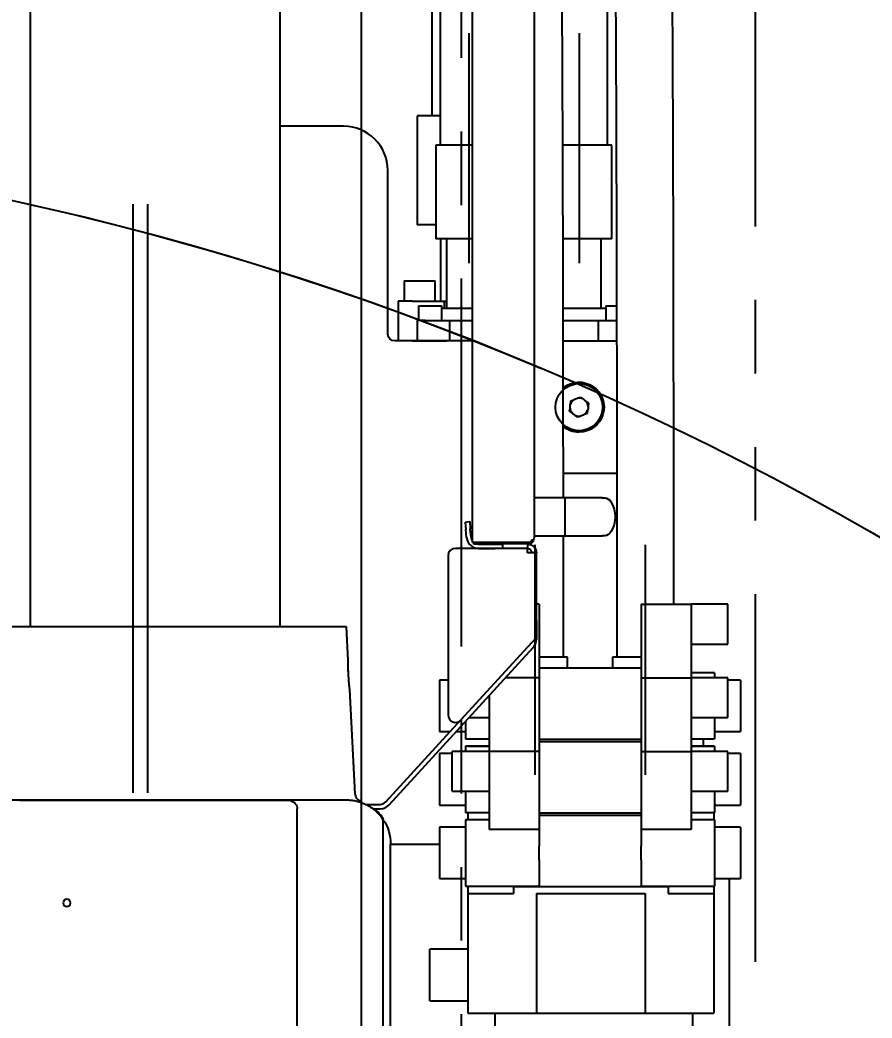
# Model space of a CAD drawing. Header units: millimetres. Extents: x 10462777 to 22643323, y 453826 to 1389191.
# Drawn here: x 11299784 to 11300363, y 598329 to 599007 of the extents above; entities that cross this region are included whole.
import ezdxf

# ---------------------------------------------------------------- set-up
doc = ezdxf.new("R2010")
doc.units = ezdxf.units.MM
doc.header["$LTSCALE"] = 200
doc.header["$MEASUREMENT"] = 0
doc.header["$PDMODE"] = 35
doc.header["$PDSIZE"] = -5
doc.linetypes.add('DASHED', pattern=[3.5, 2, -1.5])
doc.linetypes.add('PHANTOM', pattern=[2.5, 1.25, -0.25, 0.25, -0.25, 0.25, -0.25])
doc.layers.get('0').update_dxf_attribs({"linetype": 'CONTINUOUS'})
doc.layers.get('DEFPOINTS').update_dxf_attribs({"linetype": 'CONTINUOUS'})
doc.layers.add('2', color=2, linetype='CONTINUOUS')
doc.layers.add('DV1_DEFAULT', color=7, linetype='CONTINUOUS')
doc.layers.add('LAYOUT', color=8, linetype='CONTINUOUS', lineweight=25)
doc.layers.add('TOP$23', color=7, linetype='CONTINUOUS', true_color=0xffffff)
doc.styles.get("Standard").update_dxf_attribs({"font": 'SYMBOL'})
doc.dimstyles.new('DS ROBOTEC', dxfattribs={"dimscale": 0, "dimtxt": 2.5, "dimasz": 2.5, "dimexe": 0.3, "dimexo": 0.3, "dimgap": 0.5, "dimtad": 1, "dimzin": 9, "dimdsep": 46, "dimtxsty": 'Standard', "dimblk": 'OPEN', "dimcen": 0, "dimclrd": 4, "dimclre": 4, "dimclrt": 110, "dimazin": 2, "dimtm": 1.5, "dimtfac": 1, "dimtmove": 0, "dimatfit": 3, "dimldrblk": 'OPEN', "dimfxl": 1, "dimtfill": 1, "dimtolj": 1, "dimlwd": -1, "dimlwe": -1, "dimarcsym": 0})

# ---------------------------------------------------------------- blocks, each defined once
blk = doc.blocks.new('r710ic')
at = {"layer": 'DV1_DEFAULT', "color": 7, "linetype": 'Continuous', "lineweight": 0}
blk.add_arc((272041.37, 104232.63), 2050.12, 337.10565, 23.79911, dxfattribs=at)
at = {"layer": 'LAYOUT', "color": 3}
blk.add_circle((272041.37, 104232.63), 2050.12, dxfattribs=at)
blk = doc.blocks.new('A$C7DA30AB0')
at = {"layer": 'LAYOUT', "color": 6, "linetype": 'PHANTOM'}
blk.add_circle((3030.45, 3025.99, 0), 2693.02, dxfattribs=at)
blk = doc.blocks.new('_OPEN')
at = {"color": 0, "linetype": 'ByBlock'}
for p, q in [((-1, 0.1667), (0, 0)), ((0, 0), (-1, -0.1667)), ((0, 0), (-1, 0))]:
    blk.add_line(p, q, dxfattribs=at)
blk = doc.blocks.new('*D367')
at = {"color": 4, "linetype": 'ByBlock', "ltscale": 10, "transparency": 16777216}
for p, q in [((11300640.8, 598366.89), (11300640.8, 596883.44)), ((11300889.41, 596619.67), (11300889.41, 596925.44)), ((11300465.8, 596904.44), (11300290.8, 596904.44)), ((11300640.8, 596904.44), (11300889.41, 596904.44)), ((11301064.41, 596904.44), (11301239.41, 596904.44))]:
    blk.add_line(p, q, dxfattribs=at)
at = {"layer": 'DEFPOINTS', "color": 0, "ltscale": 10, "transparency": 16777216}
for p in [(11300640.8, 598387.89, 0), (11300889.41, 596904.44), (11300889.41, 596598.67, 0)]:
    blk.add_point(p, dxfattribs=at)
at = {"color": 4, "ltscale": 10, "transparency": 16777216, "xscale": 175, "yscale": 175, "zscale": 175}
blk.add_blockref('_OPEN', (11300640.8, 596904.44), dxfattribs=at)
at = {"color": 4, "ltscale": 10, "transparency": 16777216, "xscale": 175, "yscale": 175, "zscale": 175, "rotation": 180}
blk.add_blockref('_OPEN', (11300889.41, 596904.44), dxfattribs=at)
at = {"color": 110, "ltscale": 10, "transparency": 16777216, "insert": (11300765.1, 597063.71), "char_height": 175, "attachment_point": 5, "bg_fill": 3, "box_fill_scale": 1.25, "bg_fill_color": 256, "bg_fill_true_color": 13158600, "bg_fill_transparency": 0}
blk.add_mtext('\\A1;249', dxfattribs=at)

msp = doc.modelspace()

# ---------------------------------------------------------------- linework, layer by layer
at = {"layer": '2', "color": 252, "linetype": 'Continuous'}
for p, q in [((11299790.84243, 599945.27421, 0), (11299790.84243, 598594.84909, 0)), ((11299960.73984, 598594.84909, 0), (11299960.73984, 599945.27421, 0)), ((11300091.29419, 598651.78035, 0), (11300091.29419, 599729.79166, 0)), ((11300133.29479, 599726.79362, 0), (11300133.29479, 598654.77839, 0)), ((11300003.79295, 598934.7991, 0), (11299960.74023, 598934.7991, 0)), ((11300033.79338, 598793.7971, 0), (11300033.79338, 598904.79867, 0)), ((11300091.29419, 598788.79703, 0), (11300038.79345, 598788.79703, 0)), ((11300153.04741, 598788.79703, 0), (11300189.34824, 598788.79703, 0)), ((11300162.74395, 598749.85596, 0), (11300164.69683, 598750.66577, 0)), ((11300164.69683, 598750.66577, 0), (11300166.37459, 598749.37944, 0)), ((11300157.39536, 598741.14251, 0), (11300157.67048, 598743.23866, 0)), ((11300158.02184, 598745.91574, 0), (11300158.29696, 598748.0119, 0)), ((11300158.29696, 598748.0119, 0), (11300160.24985, 598748.82171, 0)), ((11300168.51733, 598747.7366, 0), (11300170.19509, 598746.45027, 0)), ((11300170.19509, 598746.45027, 0), (11300169.91997, 598744.35411, 0)), ((11300159.07312, 598739.85617, 0), (11300157.39536, 598741.14251, 0)), ((11300162.89362, 598736.927, 0), (11300161.21585, 598738.21334, 0)), ((11300164.8465, 598737.73682, 0), (11300162.89362, 598736.927, 0)), ((11300169.29348, 598739.58088, 0), (11300167.3406, 598738.77106, 0)), ((11300169.5686, 598741.67703, 0), (11300169.29348, 598739.58088, 0)), ((11300189.42262, 598698.79575, 0), (11300153.11913, 598698.79575, 0)), ((11300086.48679, 598665.7382, 0), (11300089.47542, 598665.99967, 0)), ((11300086.48679, 598665.7382, 0), (11300086.92257, 598660.75716, 0)), ((11300089.47542, 598665.99967, 0), (11300089.9112, 598661.01863, 0)), ((11300090.40632, 598655.35935, 0), (11300089.9112, 598661.01863, 0)), ((11300087.4177, 598655.09788, 0), (11300086.92257, 598660.75716, 0)), ((11300128.79473, 598647.79302, 0), (11300079.79403, 598647.79302, 0)), ((11300095.29425, 598651.78035, 0), (11300091.29419, 598651.78035, 0)), ((11300092.29421, 598650.77834, 0), (11300092.29421, 598651.77835, 0)), ((11300092.29421, 598651.77835, 0), (11300095.29425, 598651.77835, 0)), ((11300095.29425, 598650.77834, 0), (11300092.29421, 598650.77834, 0)), ((11300129.29473, 598651.78035, 0), (11300095.29425, 598651.78035, 0)), ((11300095.29425, 598651.77835, 0), (11300129.29473, 598651.77835, 0)), ((11300095.29425, 598650.77834, 0), (11300111.79458, 598650.77834, 0)), ((11300095.38737, 598647.79502, 0), (11300106.79441, 598647.79502, 0)), ((11300111.79449, 598647.79502, 0), (11300106.79441, 598647.79502, 0)), ((11300111.79449, 598650.79507, 0), (11300111.79449, 598647.79502, 0)), ((11300128.79473, 598650.79507, 0), (11300111.79449, 598650.79507, 0)), ((11300128.79473, 598647.79502, 0), (11300111.79449, 598647.79502, 0)), ((11300128.79473, 598650.79507, 0), (11300128.79473, 598647.79502, 0)), ((11300128.79473, 598644.79498, 0), (11300128.79473, 598647.79302, 0)), ((11300129.24214, 598650.77834, 0), (11300129.29473, 598650.77834, 0)), ((11300129.29473, 598651.78035, 0), (11300130.9404, 598651.78035, 0)), ((11300130.64889, 598651.77835, 0), (11300129.29473, 598651.77835, 0)), ((11300074.79396, 598642.79295, 0), (11300074.79396, 598534.54546, 0)), ((11300134.79481, 598644.79498, 0), (11300128.79473, 598644.79498, 0)), ((11300134.79481, 598587.23777, 0), (11300134.79481, 598644.79498, 0)), ((11300134.79481, 598598.79433, 0), (11300134.79481, 598585.90229, 0)), ((11300134.79481, 598587.23777, 0), (11300128.79473, 598580.68158, 0)), ((11300134.79481, 598585.90229, 0), (11300134.79481, 598587.23777, 0)), ((11300034.67192, 598473.39152, 0), (11300132.69639, 598580.50119, 0)), ((11300128.79473, 598580.68158, 0), (11300083.48259, 598531.16977, 0)), ((11300032.45878, 598475.41694, 0), (11300083.48205, 598531.16919, 0)), ((11300018.44276, 598473.79255, 0), (11300028.77023, 598473.79255, 0)), ((11300023.79277, 598470.79251, 0), (11300028.77023, 598470.79251, 0)), ((11300035.7945, 598446.79217, 0), (11300068.99606, 598446.79217, 0)), ((11300265.79667, 598423.29129, 0), (11300265.79667, 598251.7894, 0)), ((11300106.79441, 598331.79054, 0), (11300240.79632, 598331.79054, 0)), ((11300106.79441, 598251.7894, 0), (11300106.79441, 598331.79054, 0)), ((11300240.79632, 598331.79054, 0), (11300240.79632, 598251.7894, 0))]:
    msp.add_line(p, q, dxfattribs=at)
at = {"layer": '2', "color": 51, "linetype": 'Continuous'}
for p, q in [((11300088.79416, 598998.15, 0), (11300088.79416, 598841.79778, 0)), ((11300163.79522, 598998.15, 0), (11300163.79522, 598841.79778, 0)), ((11300133.7948, 598650.14506, 0), (11300133.7948, 598493.79284, 0)), ((11300208.79586, 598650.14506, 0), (11300208.79586, 598493.79284, 0))]:
    msp.add_line(p, q, dxfattribs=at)
at = {"layer": '2', "color": 60, "linetype": 'Continuous'}
for p, q in [((11300053.79366, 598941.7992, 0), (11300053.79366, 598867.79815, 0)), ((11300069.05565, 598941.7992, 0), (11300053.79366, 598941.7992, 0)), ((11300066.54384, 598921.79892, 0), (11300066.54384, 598858.29801, 0)), ((11300091.29223, 598921.79892, 0), (11300066.54384, 598921.79892, 0)), ((11300186.04554, 598921.79892, 0), (11300152.56304, 598921.79892, 0)), ((11300186.04554, 598858.29801, 0), (11300186.04554, 598921.79892, 0)), ((11300066.54495, 598867.79815, 0), (11300053.79366, 598867.79815, 0)), ((11300091.29223, 598858.29801, 0), (11300066.54384, 598858.29801, 0)), ((11300069.74389, 598858.29772, 0), (11300069.74389, 598815.79827, 0)), ((11300073.79395, 598858.29801, 0), (11300073.79395, 598810.79734, 0)), ((11300186.04554, 598858.29801, 0), (11300152.75783, 598858.29801, 0)), ((11300178.79544, 598810.79734, 0), (11300178.79544, 598858.29801, 0)), ((11300044.94354, 598829.79761, 0), (11300044.94354, 598815.79741, 0)), ((11300044.94354, 598829.79761, 0), (11300065.94383, 598829.79761, 0)), ((11300065.94383, 598815.79741, 0), (11300065.94383, 598829.79761, 0)), ((11300040.79348, 598815.79741, 0), (11300040.79348, 598788.79703, 0)), ((11300050.57729, 598815.79741, 0), (11300040.79348, 598815.79741, 0)), ((11300050.57729, 598815.79741, 0), (11300072.11892, 598815.79741, 0)), ((11300054.59367, 598812.79737, 0), (11300054.59367, 598802.79723, 0)), ((11300054.59367, 598812.79737, 0), (11300070.5939, 598812.79737, 0)), ((11300070.5939, 598802.79723, 0), (11300070.5939, 598812.79737, 0)), ((11300091.29308, 598810.79734, 0), (11300070.59431, 598810.79734, 0)), ((11300072.11892, 598815.79741, 0), (11300072.11892, 598810.79728, 0)), ((11300072.11892, 598815.79741, 0), (11300073.79426, 598815.79741, 0)), ((11300181.99507, 598810.79734, 0), (11300152.79383, 598810.79734, 0)), ((11300181.99548, 598812.79737, 0), (11300181.99548, 598802.79723, 0)), ((11300181.99548, 598812.79737, 0), (11300189.29199, 598812.79737, 0)), ((11300053.79366, 598802.79723, 0), (11300053.79366, 598788.79703, 0)), ((11300059.15663, 598802.79723, 0), (11300053.79366, 598802.79723, 0)), ((11300059.15663, 598802.79723, 0), (11300075.69397, 598802.79723, 0)), ((11300075.69397, 598802.79723, 0), (11300075.69397, 598788.79703, 0)), ((11300075.69397, 598802.79723, 0), (11300091.29384, 598802.79723, 0)), ((11300153.02728, 598802.79723, 0), (11300176.89541, 598802.79723, 0)), ((11300176.89541, 598802.79723, 0), (11300176.89541, 598788.79703, 0)), ((11300176.89541, 598802.79723, 0), (11300189.32787, 598802.79723, 0)), ((11300050.57729, 598788.79703, 0), (11300040.79348, 598788.79703, 0)), ((11300050.57729, 598788.79703, 0), (11300072.11892, 598788.79703, 0)), ((11300072.11892, 598788.79703, 0), (11300073.79426, 598788.79703, 0)), ((11300136.69484, 598609.79448, 0), (11300134.79453, 598609.79448, 0)), ((11300136.69484, 598609.79448, 0), (11300136.69484, 598566.29387, 0)), ((11300205.89582, 598609.79448, 0), (11300205.89582, 598566.29387, 0)), ((11300205.89582, 598609.79448, 0), (11300239.8963, 598609.79448, 0)), ((11300264.89666, 598609.79448, 0), (11300239.8963, 598609.79448, 0)), ((11300239.8963, 598609.79448, 0), (11300239.8963, 598559.79394, 0)), ((11300264.89666, 598596.29429, 0), (11300264.89666, 598609.79448, 0)), ((11300264.89666, 598582.7941, 0), (11300264.89666, 598596.29429, 0)), ((11300239.8963, 598582.7941, 0), (11300264.89666, 598582.7941, 0)), ((11300156.04511, 598573.79397, 0), (11300136.69399, 598573.79397, 0)), ((11300156.04511, 598566.29293, 0), (11300156.04511, 598573.79397, 0)), ((11300186.54555, 598573.79397, 0), (11300186.54555, 598566.29293, 0)), ((11300205.89667, 598573.79397, 0), (11300186.54555, 598573.79397, 0)), ((11300136.69484, 598566.29387, 0), (11300136.69484, 598559.79356, 0)), ((11300205.89582, 598566.29387, 0), (11300136.69484, 598566.29387, 0)), ((11300205.89582, 598566.29387, 0), (11300205.89582, 598559.79356, 0)), ((11300136.69484, 598559.79377, 0), (11300113.74558, 598559.79377, 0)), ((11300136.69484, 598559.79377, 0), (11300136.69484, 598516.29316, 0)), ((11300205.89582, 598559.79377, 0), (11300239.8963, 598559.79377, 0)), ((11300205.89582, 598559.79377, 0), (11300205.89582, 598516.29316, 0)), ((11300255.89653, 598563.29382, 0), (11300239.8963, 598563.29382, 0)), ((11300264.89666, 598559.79377, 0), (11300239.8963, 598559.79377, 0)), ((11300239.8963, 598559.79377, 0), (11300239.8963, 598509.79323, 0)), ((11300255.89653, 598563.29382, 0), (11300255.89653, 598559.7947, 0)), ((11300264.89666, 598546.29358, 0), (11300264.89666, 598559.79377, 0)), ((11300074.79403, 598558.29375, 0), (11300068.99388, 598558.29375, 0)), ((11300068.99388, 598558.29375, 0), (11300068.99388, 598540.25758, 0)), ((11300273.59678, 598558.29375, 0), (11300264.89656, 598558.29375, 0)), ((11300273.59678, 598558.29375, 0), (11300273.59678, 598540.25758, 0)), ((11300102.69436, 598547.71826, 0), (11300102.69436, 598509.79323, 0)), ((11300264.89666, 598532.79339, 0), (11300264.89666, 598546.29358, 0)), ((11300068.99388, 598540.25758, 0), (11300068.99388, 598523.29326, 0)), ((11300273.59678, 598540.25758, 0), (11300273.59678, 598523.29326, 0)), ((11300089.03557, 598532.79339, 0), (11300102.69436, 598532.79339, 0)), ((11300239.8963, 598532.79339, 0), (11300264.89666, 598532.79339, 0)), ((11300255.89653, 598532.7927, 0), (11300255.89653, 598518.29318, 0)), ((11300086.69413, 598530.23371, 0), (11300086.69413, 598518.29318, 0)), ((11300068.99388, 598523.29326, 0), (11300076.27421, 598523.29326, 0)), ((11300080.34084, 598523.29326, 0), (11300086.69413, 598523.29326, 0)), ((11300255.89653, 598523.29326, 0), (11300273.59678, 598523.29326, 0)), ((11300086.69413, 598518.29318, 0), (11300102.69436, 598518.29318, 0)), ((11300102.69436, 598513.29311, 0), (11300086.69413, 598513.29311, 0)), ((11300086.69413, 598513.29311, 0), (11300086.69413, 598509.79399, 0)), ((11300088.29415, 598513.29311, 0), (11300102.69482, 598513.29311, 0)), ((11300136.69484, 598516.29316, 0), (11300136.69484, 598509.79285, 0)), ((11300205.89582, 598516.29316, 0), (11300136.69484, 598516.29316, 0)), ((11300205.89457, 598517.79318, 0), (11300136.69531, 598517.79318, 0)), ((11300205.89582, 598516.29316, 0), (11300205.89582, 598509.79285, 0)), ((11300239.89609, 598513.29311, 0), (11300255.29652, 598513.29311, 0)), ((11300239.8963, 598518.29318, 0), (11300255.89653, 598518.29318, 0)), ((11300255.89653, 598513.29311, 0), (11300239.8963, 598513.29311, 0)), ((11300255.89653, 598513.29311, 0), (11300255.89653, 598509.79399, 0)), ((11300077.6941, 598508.29304, 0), (11300068.99388, 598508.29304, 0)), ((11300068.99388, 598508.29304, 0), (11300068.99388, 598490.25687, 0)), ((11300102.69436, 598509.79306, 0), (11300077.694, 598509.79306, 0)), ((11300077.694, 598496.29287, 0), (11300077.694, 598509.79306, 0)), ((11300136.69484, 598509.79306, 0), (11300102.69436, 598509.79306, 0)), ((11300102.69436, 598509.79306, 0), (11300102.69436, 598456.6116, 0)), ((11300136.69484, 598509.79306, 0), (11300136.69484, 598466.29245, 0)), ((11300205.89582, 598509.79306, 0), (11300239.8963, 598509.79306, 0)), ((11300205.89582, 598509.79306, 0), (11300205.89582, 598466.29245, 0)), ((11300264.89666, 598509.79306, 0), (11300239.8963, 598509.79306, 0)), ((11300239.8963, 598509.79306, 0), (11300239.8963, 598456.6116, 0)), ((11300273.59678, 598508.29304, 0), (11300264.89656, 598508.29304, 0)), ((11300264.89666, 598496.29287, 0), (11300264.89666, 598509.79306, 0)), ((11300273.59678, 598508.29304, 0), (11300273.59678, 598490.25687, 0)), ((11300077.694, 598482.79268, 0), (11300077.694, 598496.29287, 0)), ((11300264.89666, 598482.79268, 0), (11300264.89666, 598496.29287, 0)), ((11300068.99388, 598490.25687, 0), (11300068.99388, 598473.29255, 0)), ((11300273.59678, 598490.25687, 0), (11300273.59678, 598473.29255, 0)), ((11300077.694, 598482.79268, 0), (11300102.69436, 598482.79268, 0)), ((11300086.69413, 598482.79199, 0), (11300086.69413, 598468.29247, 0)), ((11300239.8963, 598482.79268, 0), (11300264.89666, 598482.79268, 0)), ((11300255.89653, 598482.79199, 0), (11300255.89653, 598468.29247, 0)), ((11300068.99388, 598473.29255, 0), (11300086.69413, 598473.29255, 0)), ((11300255.89653, 598473.29255, 0), (11300273.59678, 598473.29255, 0)), ((11300086.69413, 598468.29247, 0), (11300102.69436, 598468.29247, 0)), ((11300088.29415, 598468.29301, 0), (11300088.29415, 598463.29343, 0)), ((11300136.69484, 598466.29245, 0), (11300136.69484, 598445.50914, 0)), ((11300205.89582, 598466.29245, 0), (11300136.69484, 598466.29245, 0)), ((11300205.89457, 598467.79247, 0), (11300136.69531, 598467.79247, 0)), ((11300205.89582, 598466.29245, 0), (11300205.89582, 598445.50914, 0)), ((11300239.8963, 598468.29247, 0), (11300255.89653, 598468.29247, 0)), ((11300255.29652, 598468.29301, 0), (11300255.29652, 598463.29343, 0)), ((11300086.69413, 598458.29233, 0), (11300068.99388, 598458.29233, 0)), ((11300068.99388, 598458.29233, 0), (11300068.99388, 598440.25616, 0)), ((11300102.69436, 598463.2924, 0), (11300086.69413, 598463.2924, 0)), ((11300086.69413, 598463.2924, 0), (11300086.69413, 598440.79208, 0)), ((11300255.89653, 598463.2924, 0), (11300239.8963, 598463.2924, 0)), ((11300255.89653, 598463.2924, 0), (11300255.89653, 598440.79208, 0)), ((11300273.59678, 598458.29233, 0), (11300255.89653, 598458.29233, 0)), ((11300273.59678, 598458.29233, 0), (11300273.59678, 598440.25616, 0)), ((11300136.69484, 598456.6116, 0), (11300102.69436, 598456.6116, 0)), ((11300239.8963, 598456.6116, 0), (11300205.89582, 598456.6116, 0)), ((11300136.69484, 598436.07503, 0), (11300136.69484, 598445.50914, 0)), ((11300205.89582, 598436.07503, 0), (11300205.89582, 598445.50914, 0)), ((11300068.99388, 598440.25616, 0), (11300068.99388, 598423.29184, 0)), ((11300086.69413, 598440.79208, 0), (11300086.69413, 598418.29176, 0)), ((11300255.89653, 598440.79208, 0), (11300255.89653, 598418.29176, 0)), ((11300273.59678, 598440.25616, 0), (11300273.59678, 598423.29184, 0)), ((11300136.69484, 598436.07503, 0), (11300136.69484, 598417.79176, 0)), ((11300205.89582, 598436.07503, 0), (11300205.89582, 598417.79176, 0)), ((11300068.99388, 598423.29184, 0), (11300086.69413, 598423.29184, 0)), ((11300086.69413, 598418.29176, 0), (11300136.69484, 598418.29176, 0)), ((11300088.29415, 598418.2923, 0), (11300088.29415, 598413.29272, 0)), ((11300119.29459, 598417.79176, 0), (11300119.29459, 598413.29169, 0)), ((11300224.29608, 598417.79176, 0), (11300119.29459, 598417.79176, 0)), ((11300134.79481, 598418.2923, 0), (11300134.79481, 598417.79184, 0)), ((11300205.89582, 598418.29176, 0), (11300255.89653, 598418.29176, 0)), ((11300208.79586, 598418.2923, 0), (11300208.79586, 598417.79184, 0)), ((11300224.29608, 598417.79176, 0), (11300224.29608, 598413.29169, 0)), ((11300255.29652, 598418.2923, 0), (11300255.29652, 598413.29272, 0)), ((11300255.89653, 598423.29184, 0), (11300273.59678, 598423.29184, 0)), ((11300088.29415, 598413.29169, 0), (11300119.29459, 598413.29169, 0)), ((11300088.29415, 598413.29169, 0), (11300088.29415, 598331.79054, 0)), ((11300134.79481, 598413.29169, 0), (11300208.79586, 598413.29169, 0)), ((11300134.79481, 598413.29169, 0), (11300134.79481, 598331.79054, 0)), ((11300208.79586, 598413.29169, 0), (11300208.79586, 598331.79054, 0)), ((11300224.29608, 598413.29169, 0), (11300255.29652, 598413.29169, 0)), ((11300255.29652, 598413.29169, 0), (11300255.29652, 598331.79054, 0)), ((11300088.29379, 598375.29115, 0), (11300062.29378, 598375.29115, 0)), ((11300062.29378, 598357.7909, 0), (11300062.29378, 598375.29115, 0)), ((11300062.29378, 598340.29066, 0), (11300062.29378, 598357.7909, 0)), ((11300062.29378, 598340.29066, 0), (11300088.29379, 598340.29066, 0)), ((11300088.29415, 598331.79054, 0), (11300106.79488, 598331.79054, 0)), ((11300240.79631, 598331.79054, 0), (11300255.29652, 598331.79054, 0))]:
    msp.add_line(p, q, dxfattribs=at)
at = {"layer": '2', "color": 27, "linetype": 'Continuous'}
for p, q in [((11300069.07314, 598941.79929, 0), (11300063.7938, 598941.79929, 0)), ((11300088.79416, 598921.79981, 0), (11300069.44398, 598921.79981, 0)), ((11300091.29476, 598921.79981, 0), (11300088.79416, 598921.79981, 0)), ((11300163.79522, 598921.79981, 0), (11300152.64697, 598921.79981, 0)), ((11300183.1455, 598921.79981, 0), (11300163.79522, 598921.79981, 0)), ((11300153.14507, 598573.7969, 0), (11300136.69419, 598573.7969, 0)), ((11300153.14507, 598573.79392, 0), (11300153.14507, 598573.7969, 0)), ((11300189.44559, 598573.7969, 0), (11300189.44559, 598573.79392, 0)), ((11300205.89647, 598573.7969, 0), (11300189.44563, 598573.7969, 0))]:
    msp.add_line(p, q, dxfattribs=at)
at = {"layer": '2', "color": 95, "linetype": 'Continuous'}
for p, q in [((11300154.29509, 598682.27878, 0), (11300133.29479, 598682.27878, 0)), ((11300154.29509, 598682.27878, 0), (11300154.29509, 598682.19653, 0)), ((11300179.79545, 598682.26878, 0), (11300154.29509, 598682.26878, 0)), ((11300154.29509, 598679.4704, 0), (11300154.29509, 598682.19653, 0)), ((11300154.29509, 598659.0868, 0), (11300154.29509, 598679.4704, 0)), ((11300133.29479, 598656.27841, 0), (11300154.29509, 598656.27841, 0)), ((11300154.29509, 598656.36067, 0), (11300154.29509, 598659.0868, 0)), ((11300154.29509, 598656.36067, 0), (11300154.29509, 598656.27841, 0)), ((11300154.29509, 598656.28842, 0), (11300179.79545, 598656.28842, 0))]:
    msp.add_line(p, q, dxfattribs=at)
at = {"layer": '2', "color": 124, "linetype": 'Continuous'}
for p, q in [((11299745.78929, 598594.79427, 0), (11300005.79298, 598594.79427, 0)), ((11300007.00505, 598571.66655, 0), (11300005.79298, 598594.79427, 0)), ((11300011.77673, 598480.61742, 0), (11300008.04, 598551.91862, 0)), ((11299721.78895, 598476.7926, 0), (11299785.64923, 598476.7926, 0)), ((11299785.64923, 598476.7926, 0), (11299965.93303, 598476.7926, 0)), ((11299785.64923, 598476.70867, 0), (11299965.93303, 598476.70867, 0)), ((11299965.93303, 598476.7926, 0), (11300005.79298, 598476.7926, 0)), ((11300015.75185, 598475.73557, 0), (11300015.73475, 598475.73717, 0)), ((11299972.28397, 598121.78755, 0), (11299972.28397, 598470.79251, 0)), ((11300030.79333, 598121.78755, 0), (11300030.79333, 598463.37553, 0)), ((11300035.79341, 598121.78755, 0), (11300035.79341, 598446.79217, 0))]:
    msp.add_line(p, q, dxfattribs=at)
at = {"layer": '2', "color": 30, "linetype": 'Continuous'}
msp.add_line((11300248.29642, 598513.29281, 0), (11300248.29642, 598518.29318, 0), dxfattribs=at)
at = {"layer": '2', "color": 124, "linetype": 'Continuous', "extrusion": (0, 0, -1)}
msp.add_circle((-11299815.79028, 598406.7916, 0), 2.50004, dxfattribs=at)
at = {"layer": '2', "color": 252, "linetype": 'Continuous'}
for centre, radius, start, end in [((11300003.79295, 598904.79867, 0), 30.00043, 0, 90), ((11300163.79522, 598743.79639, 0), 6.15009, 65.20305707, 99.8422902), ((11300163.79522, 598743.79639, 0), 6.15009, 185.20305708, 219.84228994), ((11300163.79522, 598743.79639, 0), 6.15009, 125.20305705, 159.84229024), ((11300163.79522, 598743.79639, 0), 6.15009, 5.20305708, 39.84228994), ((11300163.79522, 598743.79639, 0), 6.15009, 245.20305707, 279.8422902), ((11300163.79522, 598743.79639, 0), 6.15009, 305.20305705, 339.84229024), ((11300095.38737, 598655.79514, 0), 8.00011, 184.99999999, 270), ((11300095.38737, 598655.79514, 0), 5.00007, 184.99999999, 215.05278226), ((11300129.29473, 598654.77839, 0), 4.00006, 332.21930979, 0), ((11300079.79403, 598642.79295, 0), 5.00007, 90, 180), ((11300129.29473, 598654.77839, 0), 4.00006, 270, 294.29345696), ((11300126.7947, 598585.90229, 0), 8.00011, 317.53591809, 0), ((11300079.79403, 598534.54546, 0), 5.00007, 180, 317.53591809), ((11300028.77023, 598478.79262, 0), 5.00007, 270, 317.53591809), ((11300028.77023, 598478.79262, 0), 8.00011, 270, 317.53591809)]:
    msp.add_arc(centre, radius, start, end, dxfattribs=at)
at = {"layer": '2', "color": 252, "linetype": 'Continuous', "extrusion": (0, 0, -1)}
for centre, radius, start, end in [((-11300038.79345, 598793.7971, 0), 5.00007, 270, 0), ((-11300163.79522, 598743.79639, 0), 16.00023, 337.4773264, 65.43546159), ((-11300163.79522, 598743.79639, 0), 16.00023, 47.76734071, 312.88481401), ((-11300163.79522, 598743.79639, 0), 17.00024, 50.57999856, 270), ((-11300163.79522, 598743.79639, 0), 16.00023, 160.2616952, 337.4773264), ((-11300163.79522, 598743.79639, 0), 6.15009, 54.79694295, 80.1577098), ((-11300163.79522, 598743.79639, 0), 6.15009, 114.79694293, 140.15771006), ((-11300163.79522, 598743.79639, 0), 6.15009, 354.79694292, 20.15770976), ((-11300163.79522, 598743.79639, 0), 6.15009, 174.79694292, 200.15770976), ((-11300163.79522, 598743.79639, 0), 6.15009, 294.79694293, 320.15771006), ((-11300163.79522, 598743.79639, 0), 6.15009, 234.79694295, 260.1577098), ((-11300163.79522, 598743.79639, 0), 17.00024, 270, 309.64500579), ((-11300128.79473, 598644.79498, 0), 6.00009, 90, 180), ((-11300128.79473, 598644.79498, 0), 3.00004, 90, 180)]:
    msp.add_arc(centre, radius, start, end, dxfattribs=at)
at = {"layer": '2', "color": 95, "linetype": 'Continuous', "extrusion": (0, 0, -1)}
for centre, radius, start, end in [((-11300179.79545, 598669.2786, 0), 13.00018, 87.75250681, 90), ((-11300179.79545, 598669.2786, 0), 13.00018, 90, 96.44878304), ((-11300179.79545, 598669.2786, 0), 12.99018, 90.00003095, 96.43250772), ((-11300180.61592, 598676.55593, 0), 5.66675, 96.43250772, 149.22345919), ((-11300180.61911, 598676.56564, 0), 5.66675, 96.44878304, 149.16296131), ((-11300168.3967, 598669.2786, 0), 19.88887, 149.22345919, 210.77654081), ((-11300168.41294, 598669.2786, 0), 19.88264, 149.16296131, 210.83703869), ((-11300179.79545, 598669.2786, 0), 13.00018, 270, 272.24749319), ((-11300179.79545, 598669.2786, 0), 13.00018, 263.55121696, 270), ((-11300179.79545, 598669.2786, 0), 12.99018, 263.56749121, 269.99996798), ((-11300180.61592, 598662.00127, 0), 5.66675, 210.77654081, 263.56748992), ((-11300180.61911, 598661.99156, 0), 5.66675, 210.83703869, 263.55121696)]:
    msp.add_arc(centre, radius, start, end, dxfattribs=at)
at = {"layer": '2', "color": 124, "linetype": 'Continuous', "extrusion": (0, 0, -1)}
for centre, radius, start, end in [((-11299785.64923, 598470.79251, 0), 5.91616, 72.97613388, 90), ((-11299965.93303, 598470.79251, 0), 5.91616, 90, 107.02386612), ((-11300005.79298, 598446.79217, 0), 30.00043, 146.44269011, 180)]:
    msp.add_arc(centre, radius, start, end, dxfattribs=at)
at = {"layer": '2', "color": 124, "linetype": 'Continuous'}
msp.add_arc((11300005.79298, 598446.79217, 0), 30.00043, 33.55730989, 53.1301023, dxfattribs=at)
at = {"layer": '2', "color": 252, "linetype": 'Continuous'}
for major_axis, ratio, start_param, end_param in [((4.00006, 0), 0.999333333, 5.798320795, 6.283185307), ((0.6131, -2.93673), 0.999999999, 6.077372239, 6.483989463)]:
    msp.add_ellipse((11300129.29473, 598654.77839, 0), major_axis=major_axis, ratio=ratio, start_param=start_param, end_param=end_param, dxfattribs=at)
at = {"layer": '2', "color": 124, "linetype": 'Continuous', "extrusion": (0, 0, -1)}
msp.add_ellipse((11299965.35567, 598470.79251, 0), major_axis=(6.9283, 0), ratio=0.866025404, start_param=5.05222589, end_param=6.283185307, dxfattribs=at)
at = {"layer": '2', "color": 124, "linetype": 'Continuous'}
msp.add_ellipse((11300005.79298, 598447.43217, 0), major_axis=(-30.00043, 0), ratio=0.999993052, start_param=3.716140114, end_param=4.034139331, dxfattribs=at)
at = {"layer": '2', "color": 27, "linetype": 'Continuous'}
for points, knots in [([(11300228.14605, 598609.80032, 0), (11300228.14564, 598616.82872, 0), (11300228.14345, 598641.65364, 0), (11300228.13615, 598683.00668, 0), (11300228.11044, 598732.57435, 0), (11300228.0673, 598778.30221, 0), (11300228.00687, 598820.18278, 0), (11300227.91945, 598864.21783, 0), (11300227.79984, 598908.68011, 0), (11300227.64116, 598953.11749, 0), (11300227.36726, 599015.00067, 0), (11300226.86111, 599098.07725, 0), (11300225.95491, 599194.95763, 0), (11300224.79169, 599282.95, 0), (11300223.43037, 599361.01081, 0), (11300221.84599, 599430.20274, 0), (11300220.09373, 599489.98132, 0), (11300218.46248, 599534.70688, 0), (11300216.83696, 599571.29858, 0), (11300215.2322, 599601.67976, 0), (11300213.32849, 599631.03222, 0), (11300211.08047, 599657.24699, 0), (11300208.68442, 599677.68544, 0), (11300205.92156, 599690.43184, 0), (11300203.67122, 599696.513, 0), (11300200.59136, 599702.1621, 0), (11300193.70957, 599707.95267, 0), (11300184.15284, 599710.24211, 0), (11300174.91899, 599707.89036, 0), (11300168.44417, 599702.22538, 0), (11300166.29704, 599698.73392, 0), (11300163.76753, 599693.37351, 0), (11300161.73552, 599685.42219, 0), (11300159.52409, 599672.69978, 0), (11300157.44071, 599654.11625, 0), (11300155.37802, 599628.37005, 0), (11300153.1974, 599592.32881, 0), (11300151.1353, 599546.31096, 0), (11300149.52859, 599497.57483, 0), (11300148.40276, 599454.64174, 0), (11300147.76569, 599425.5793, 0), (11300147.43579, 599408.58127, 0), (11300147.3497, 599403.99486, 0)], [0, 0, 0, 0, 0.012083754, 0.042680856, 0.071097193, 0.097306776, 0.121309226, 0.143123132, 0.173059851, 0.197834189, 0.219670765, 0.279775546, 0.341429244, 0.38835698, 0.435007168, 0.481698348, 0.516405908, 0.550519525, 0.572840027, 0.596116508, 0.621489259, 0.648618761, 0.675610646, 0.700523709, 0.709473304, 0.718222938, 0.727249736, 0.733926305, 0.74184291, 0.746889806, 0.75398821, 0.765747951, 0.781026227, 0.797326458, 0.820784346, 0.846539579, 0.872626302, 0.910489892, 0.946472426, 0.969122402, 0.991696481, 1, 1, 1, 1]), ([(11300091.24188, 599698.43626, 0), (11300090.46478, 599696.95892, 0), (11300088.66852, 599692.99023, 0), (11300086.73445, 599685.42219, 0), (11300084.52302, 599672.69978, 0), (11300082.43964, 599654.11625, 0), (11300080.37695, 599628.37005, 0), (11300078.19633, 599592.32881, 0), (11300076.13423, 599546.31096, 0), (11300074.52753, 599497.57483, 0), (11300073.4017, 599454.64174, 0), (11300072.54872, 599415.72977, 0), (11300071.75172, 599371.36382, 0), (11300071.01135, 599318.75851, 0), (11300070.37455, 599257.20137, 0), (11300069.88659, 599186.33876, 0), (11300069.57467, 599106.11553, 0), (11300069.45123, 599016.87215, 0), (11300069.42873, 598954.43121, 0), (11300069.44395, 598921.79981, 0)], [0, 0, 0, 0, 0.018490146, 0.047701824, 0.078867457, 0.123718348, 0.172961703, 0.222838862, 0.295233092, 0.364030791, 0.407336975, 0.450498046, 0.501059297, 0.560195489, 0.628535641, 0.706609584, 0.794718013, 0.892755979, 1, 1, 1, 1]), ([(11300169.14088, 599678.86048, 0), (11300168.51616, 599679.72501, 0), (11300169.72232, 599676.20541, 0), (11300170.61828, 599669.10552, 0), (11300172.11219, 599657.42445, 0), (11300174.13623, 599636.25749, 0), (11300176.56724, 599601.60143, 0), (11300179.04081, 599552.19232, 0), (11300181.31304, 599492.86604, 0), (11300183.32301, 599423.67932, 0), (11300185.05766, 599344.13934, 0), (11300186.3565, 599264.60762, 0), (11300187.32642, 599186.15546, 0), (11300188.04978, 599108.91706, 0), (11300188.61858, 599025.6105, 0), (11300188.95327, 598952.55543, 0), (11300189.15131, 598890.79358, 0), (11300189.26532, 598843.27504, 0), (11300189.34899, 598793.48964, 0), (11300189.40411, 598741.49257, 0), (11300189.43462, 598687.36756, 0), (11300189.44507, 598631.23131, 0), (11300189.4469, 598593.14969, 0), (11300189.44566, 598573.7969, 0)], [0, 0, 0, 0, 0.025389539, 0.048545827, 0.071841183, 0.097469773, 0.150191775, 0.202651124, 0.254094874, 0.31963857, 0.386189789, 0.455444735, 0.515241905, 0.576054535, 0.640566423, 0.713677883, 0.749389941, 0.786896547, 0.826181268, 0.867207931, 0.909916637, 0.954220594, 1, 1, 1, 1]), ([(11300153.13239, 598682.30289, 0), (11300153.13216, 598682.9602, 0), (11300153.12619, 598700.14536, 0), (11300153.10937, 598732.57435, 0), (11300153.06623, 598778.30221, 0), (11300153.0058, 598820.18278, 0), (11300152.91839, 598864.21783, 0), (11300152.79878, 598908.68011, 0), (11300152.6401, 598953.11749, 0), (11300152.3662, 599015.00067, 0), (11300151.86005, 599098.07725, 0), (11300150.95385, 599194.95763, 0), (11300149.79062, 599282.95, 0), (11300148.42931, 599361.01081, 0), (11300146.84492, 599430.20274, 0), (11300145.09266, 599489.98132, 0), (11300143.46142, 599534.70688, 0), (11300141.8359, 599571.29858, 0), (11300140.23114, 599601.67976, 0), (11300138.32742, 599631.03222, 0), (11300136.0794, 599657.24699, 0), (11300134.41323, 599671.45954, 0), (11300133.34445, 599677.92305, 0), (11300133.31207, 599678.11695, 0)], [0, 0, 0, 0, 0.001779993, 0.046537337, 0.087818919, 0.125624141, 0.159982281, 0.207134313, 0.246155302, 0.28054915, 0.375217594, 0.472325668, 0.546239518, 0.619716213, 0.693257473, 0.747923851, 0.801654735, 0.836810794, 0.873472572, 0.913436096, 0.956166603, 0.998680353, 1, 1, 1, 1]), ([(11300183.14543, 598921.79981, 0), (11300183.13809, 598947.43824, 0), (11300183.14879, 598995.28535, 0), (11300183.20514, 599061.87935, 0), (11300183.33271, 599118.14432, 0), (11300183.50735, 599164.28216, 0), (11300183.71253, 599202.97465, 0), (11300183.94928, 599237.82302, 0), (11300184.33411, 599283.3893, 0), (11300184.71789, 599317.45588, 0), (11300185.02447, 599339.93922, 0)], [0, 0, 0, 0, 0.182918244, 0.341410473, 0.475177318, 0.584652751, 0.671306985, 0.752432836, 0.835047711, 1, 1, 1, 1]), ([(11300063.50433, 599145.82413, 0), (11300063.53565, 599134.7287, 0), (11300063.63535, 599096.32835, 0), (11300063.75839, 599028.32095, 0), (11300063.79366, 598971.40674, 0), (11300063.7938, 598941.79929, 0)], [0, 0, 0, 0, 0.163161197, 0.564680199, 1, 1, 1, 1]), ([(11300153.145, 598573.7969, 0), (11300153.14618, 598592.8265, 0), (11300153.14493, 598620.3251, 0), (11300153.14099, 598647.82373, 0), (11300153.1393, 598656.29281, 0)], [0, 0, 0, 0, 0.692017194, 1, 1, 1, 1])]:
    msp.add_open_spline(points, degree=3, knots=knots, dxfattribs=at)
at = {"layer": '2', "color": 252, "linetype": 'Continuous'}
for points, degree in [([(11300130.9404, 598651.13254, 0), (11300130.64889, 598651.77835, 0)], 1), ([(11300131.82998, 598653.17548, 0), (11300131.79418, 598653.23143, 0), (11300131.75306, 598653.28088, 0), (11300131.70648, 598653.32111, 0)], 3)]:
    msp.add_open_spline(points, degree=degree, dxfattribs=at)
for points, knots in [([(11300132.83374, 598652.91526, 0), (11300132.78208, 598653.03435, 0), (11300132.71621, 598653.13591, 0), (11300132.56027, 598653.29583, 0), (11300132.46857, 598653.35573, 0), (11300132.26589, 598653.42794, 0), (11300132.15181, 598653.44077, 0), (11300131.91604, 598653.4155, 0), (11300131.7909, 598653.37779, 0), (11300131.54691, 598653.25972, 0), (11300131.42496, 598653.17799, 0), (11300131.2041, 598652.97798, 0), (11300131.1022, 598652.85705, 0), (11300130.94439, 598652.5817, 0), (11300130.88825, 598652.42475, 0), (11300130.856, 598652.09912, 0), (11300130.88185, 598651.93271, 0), (11300130.9404, 598651.78035, 0)], [0, 0, 0, 0, 0.125, 0.125, 0.25, 0.25, 0.375, 0.375, 0.5, 0.5, 0.625, 0.625, 0.75, 0.75, 0.875, 0.875, 1, 1, 1, 1]), ([(11300130.87406, 598652.2277, 0), (11300130.89852, 598652.24285, 0), (11300130.92373, 598652.25895, 0), (11300130.9879, 598652.30139, 0), (11300131.02814, 598652.32928, 0), (11300131.11004, 598652.38936, 0), (11300131.15151, 598652.42137, 0), (11300131.23537, 598652.48992, 0), (11300131.27824, 598652.52691, 0), (11300131.36186, 598652.60343, 0), (11300131.40267, 598652.64295, 0), (11300131.48228, 598652.72458, 0), (11300131.52143, 598652.76712, 0), (11300131.59479, 598652.85145, 0), (11300131.62928, 598652.89347, 0), (11300131.6944, 598652.9771, 0), (11300131.72488, 598653.01856, 0), (11300131.78071, 598653.09835, 0), (11300131.80633, 598653.13703, 0), (11300131.82998, 598653.17441, 0)], [0, 0, 0, 0, 0.078075968, 0.078075968, 0.193316472, 0.193316472, 0.308556976, 0.308556976, 0.42379748, 0.42379748, 0.539037984, 0.539037984, 0.654278488, 0.654278488, 0.769518992, 0.769518992, 0.884759496, 0.884759496, 1, 1, 1, 1]), ([(11300130.89077, 598651.11054, 0), (11300130.89087, 598651.11059, 0), (11300130.89098, 598651.11064, 0), (11300130.8998, 598651.11447, 0), (11300130.91087, 598651.11933, 0), (11300130.94976, 598651.13667, 0), (11300130.98341, 598651.15199, 0), (11300131.06321, 598651.19023, 0), (11300131.10824, 598651.21262, 0), (11300131.20611, 598651.26411, 0), (11300131.25927, 598651.29339, 0), (11300131.37106, 598651.35881, 0), (11300131.42891, 598651.3945, 0), (11300131.54759, 598651.47232, 0), (11300131.60886, 598651.51479, 0), (11300131.79328, 598651.65093, 0), (11300131.91521, 598651.75175, 0), (11300132.15466, 598651.97692, 0), (11300132.26541, 598652.0949, 0), (11300132.41907, 598652.27931, 0), (11300132.46751, 598652.34124, 0), (11300132.55764, 598652.4633, 0), (11300132.59964, 598652.52381, 0), (11300132.678, 598652.6432, 0), (11300132.71404, 598652.70165, 0), (11300132.77881, 598652.81223, 0), (11300132.80782, 598652.86483, 0), (11300132.83374, 598652.91401, 0)], [0, 0, 0, 0, 0.000451773, 0.000451773, 0.037472077, 0.037472077, 0.111512687, 0.111512687, 0.185553296, 0.185553296, 0.259593906, 0.259593906, 0.333634515, 0.333634515, 0.407675125, 0.407675125, 0.555756343, 0.555756343, 0.703837562, 0.703837562, 0.777878172, 0.777878172, 0.851918781, 0.851918781, 0.925959391, 0.925959391, 1, 1, 1, 1]), ([(11300131.82998, 598653.17548, 0), (11300131.99708, 598653.13174, 0), (11300132.16421, 598653.08808, 0), (11300132.41531, 598653.02299, 0), (11300132.49916, 598653.00133, 0), (11300132.66658, 598652.95819, 0), (11300132.75015, 598652.93671, 0), (11300132.83374, 598652.91526, 0)], [0, 0, 0, 0, 0.499971527, 0.499971527, 0.750483743, 0.750483743, 1, 1, 1, 1]), ([(11300131.82998, 598653.17441, 0), (11300131.97218, 598653.13717, 0), (11300132.1144, 598653.09996, 0), (11300132.35299, 598653.03795, 0), (11300132.44929, 598653.01302, 0), (11300132.64164, 598652.96339, 0), (11300132.73768, 598652.93868, 0), (11300132.83374, 598652.91401, 0)], [0, 0, 0, 0, 0.425488432, 0.425488432, 0.713241966, 0.713241966, 1, 1, 1, 1])]:
    msp.add_open_spline(points, degree=3, knots=knots, dxfattribs=at)
at = {"layer": '2', "color": 124, "linetype": 'Continuous'}
for points, knots in [([(11300008.04655, 598551.79366, 0), (11300008.04648, 598551.7942, 0), (11300008.03827, 598551.85796, 0), (11300008.01793, 598552.01864, 0), (11300008.01334, 598552.055, 0), (11300008.00324, 598552.13528, 0), (11300007.99773, 598552.17921, 0), (11300007.97989, 598552.32217, 0), (11300007.9526, 598552.54252, 0), (11300007.91883, 598552.82141, 0), (11300007.89124, 598553.05285, 0), (11300007.88167, 598553.13371, 0), (11300007.8618, 598553.30299, 0), (11300007.85149, 598553.39151, 0), (11300007.7988, 598553.84817, 0), (11300007.75256, 598554.26168, 0), (11300007.67927, 598554.9525, 0), (11300007.65418, 598555.19462, 0), (11300007.61579, 598555.57614, 0), (11300007.60289, 598555.70612, 0), (11300007.57717, 598555.96941, 0), (11300007.56431, 598556.10302, 0), (11300007.50014, 598556.78082, 0), (11300007.4492, 598557.35388, 0), (11300007.37517, 598558.26029, 0), (11300007.35077, 598558.57191, 0), (11300007.30395, 598559.19898, 0), (11300007.28145, 598559.5153, 0), (11300007.21689, 598560.47244, 0), (11300007.17774, 598561.12138, 0), (11300007.10821, 598562.44194, 0), (11300007.07897, 598563.09199, 0), (11300007.04273, 598564.05096, 0), (11300007.03191, 598564.368, 0), (11300007.01272, 598564.99669, 0), (11300007.00432, 598565.30933, 0), (11300006.983, 598566.21895, 0), (11300006.97373, 598566.79419, 0), (11300006.96675, 598567.47464, 0), (11300006.96559, 598567.60878, 0), (11300006.9637, 598567.8731, 0), (11300006.96296, 598568.00361, 0), (11300006.96136, 598568.38657, 0), (11300006.96109, 598568.62956, 0), (11300006.96205, 598569.32271, 0), (11300006.96506, 598569.73741, 0), (11300006.97004, 598570.19513, 0), (11300006.97111, 598570.28384, 0), (11300006.9733, 598570.45346, 0), (11300006.97443, 598570.53447, 0), (11300006.97785, 598570.76626, 0), (11300006.98252, 598571.04547, 0), (11300006.98683, 598571.26587, 0), (11300006.98976, 598571.40881, 0), (11300006.99069, 598571.45272, 0), (11300006.99242, 598571.53295, 0), (11300006.99322, 598571.56931, 0), (11300006.9968, 598571.72988, 0), (11300006.99836, 598571.79347, 0), (11300006.99838, 598571.79394, 0)], [0, 0, 0, 0, 0.062447885, 0.062447885, 0.078075373, 0.078075373, 0.093702862, 0.093702862, 0.124957838, 0.156212814, 0.156212814, 0.171840303, 0.171840303, 0.187467791, 0.187467791, 0.249977744, 0.249977744, 0.28123272, 0.28123272, 0.296860208, 0.296860208, 0.312487696, 0.312487696, 0.374997649, 0.374997649, 0.406252626, 0.406252626, 0.437507602, 0.437507602, 0.500017555, 0.500017555, 0.562527507, 0.562527507, 0.593782484, 0.593782484, 0.62503746, 0.62503746, 0.687547413, 0.687547413, 0.703174901, 0.703174901, 0.718802389, 0.718802389, 0.750057366, 0.750057366, 0.812567319, 0.812567319, 0.828194807, 0.828194807, 0.843822295, 0.843822295, 0.875077271, 0.906332248, 0.906332248, 0.921959736, 0.921959736, 0.937587224, 0.937587224, 1, 1, 1, 1]), ([(11300015.23072, 598475.98736, 0), (11300015.00949, 598476.07137, 0), (11300014.27418, 598476.41181, 0), (11300013.10378, 598477.43748, 0), (11300012.04593, 598479.14421, 0), (11300011.78092, 598480.48416, 0), (11300011.7562, 598481.19993, 0)], [0, 0, 0, 0, 0.108380923, 0.375569639, 0.688653109, 1, 1, 1, 1]), ([(11300005.79298, 598476.7926, 0), (11300005.90181, 598476.7926, 0), (11300006.01181, 598476.792, 0), (11300006.23078, 598476.7896, 0), (11300006.55901, 598476.78421, 0), (11300006.88649, 598476.77345, 0), (11300007.54025, 598476.74485, 0), (11300007.97448, 598476.71632, 0), (11300009.27072, 598476.60296, 0), (11300010.12627, 598476.49032, 0), (11300012.65479, 598476.04742, 0), (11300014.28944, 598475.6115, 0), (11300016.23113, 598474.92117, 0), (11300016.61468, 598474.77577, 0), (11300017.36955, 598474.47202, 0), (11300017.73981, 598474.31411, 0), (11300018.82833, 598473.82434, 0), (11300019.52428, 598473.47645, 0), (11300021.51824, 598472.38587, 0), (11300022.72196, 598471.59596, 0), (11300023.79324, 598470.79251, 0)], [0, 0, 0, 0, 0.015625, 0.015625, 0.03125, 0.0625, 0.0625, 0.125, 0.125, 0.25, 0.25, 0.5, 0.5, 0.5625, 0.5625, 0.625, 0.625, 0.75, 0.75, 1, 1, 1, 1])]:
    msp.add_open_spline(points, degree=3, knots=knots, dxfattribs=at)
at = {"layer": 'TOP$23', "color": 155, "linetype": 'PHANTOM'}
for p, q in [((11300283.66913, 593866.71124), (11300283.66913, 601531.71124)), ((11300083.66913, 601331.21124), (11300083.66913, 594066.71124))]:
    msp.add_line(p, q, dxfattribs=at)
at = {"layer": 'TOP$23', "linetype": 'DASHED'}
for p, q in [((11299860.66913, 600981.71124), (11299860.66913, 594581.71124)), ((11299870.66913, 600981.71124), (11299870.66913, 594581.71124))]:
    msp.add_line(p, q, dxfattribs=at)
at = {"layer": 'TOP$23', "linetype": 'Continuous'}
msp.add_line((11300015.66913, 600981.71124), (11300015.66913, 596881.71124), dxfattribs=at)

# ---------------------------------------------------------------- block references
at = {"ltscale": 10, "rotation": 180}
msp.add_blockref('A$C7DA30AB0', (11304764.24811, 600747.76955, 0), dxfattribs=at)
at = {"layer": 'LAYOUT', "color": 2, "rotation": 89.99999999999999}
msp.add_blockref('r710ic', (11403573.40786, 324839.74027, 0), dxfattribs=at)

# ---------------------------------------------------------------- next in the draw order: dimensions: what is measured, and where the dimension line sits
at = {"ltscale": 10}
dim = msp.add_linear_dim(base=(11300889.40943, 596904.44423, 0), p1=(11300640.79795, 598387.8894, 0), p2=(11300889.40943, 596598.67472, 0), angle=180, dimstyle='DS ROBOTEC', override={"dimscale": 70, "dimgap": 1, "dimdec": 0, "dimarcsym": 1}, dxfattribs=at)
dim.commit()
dim.dimension.update_dxf_attribs({"geometry": '*D367', "text_midpoint": (11300765.10369, 596904.44423, 0), "dimtype": 160})

doc.saveas('drawing.dxf')
